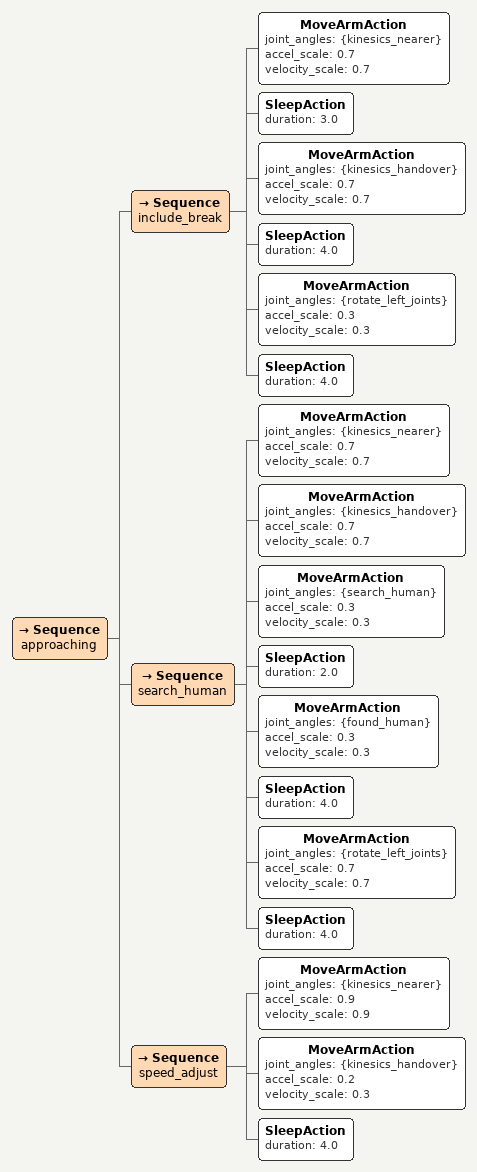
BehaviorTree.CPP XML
<Sequence name="approaching">
  <Sequence name="include_break">
    <MoveArmAction joint_angles="{kinesics_nearer}" accel_scale="0.7" velocity_scale="0.7"/>
    <SleepAction duration="3.0"/>
    <MoveArmAction joint_angles="{kinesics_handover}" accel_scale="0.7" velocity_scale="0.7"/>
    <SleepAction duration="4.0"/>
    <MoveArmAction joint_angles="{rotate_left_joints}" accel_scale="0.3" velocity_scale="0.3"/>
    <SleepAction duration="4.0"/>
  </Sequence>
  <Sequence name="search_human">
    <MoveArmAction joint_angles="{kinesics_nearer}" accel_scale="0.7" velocity_scale="0.7"/>
    <MoveArmAction joint_angles="{kinesics_handover}" accel_scale="0.7" velocity_scale="0.7"/>
    <MoveArmAction joint_angles="{search_human}" accel_scale="0.3" velocity_scale="0.3"/>
    <SleepAction duration="2.0"/>
    <MoveArmAction joint_angles="{found_human}" accel_scale="0.3" velocity_scale="0.3"/>
    <SleepAction duration="4.0"/>
    <MoveArmAction joint_angles="{rotate_left_joints}" accel_scale="0.7" velocity_scale="0.7"/>
    <SleepAction duration="4.0"/>
  </Sequence>
  <Sequence name="speed_adjust">
    <MoveArmAction joint_angles="{kinesics_nearer}" accel_scale="0.9" velocity_scale="0.9"/>
    <MoveArmAction joint_angles="{kinesics_handover}" accel_scale="0.2" velocity_scale="0.3"/>
    <SleepAction duration="4.0"/>
  </Sequence>
</Sequence>
